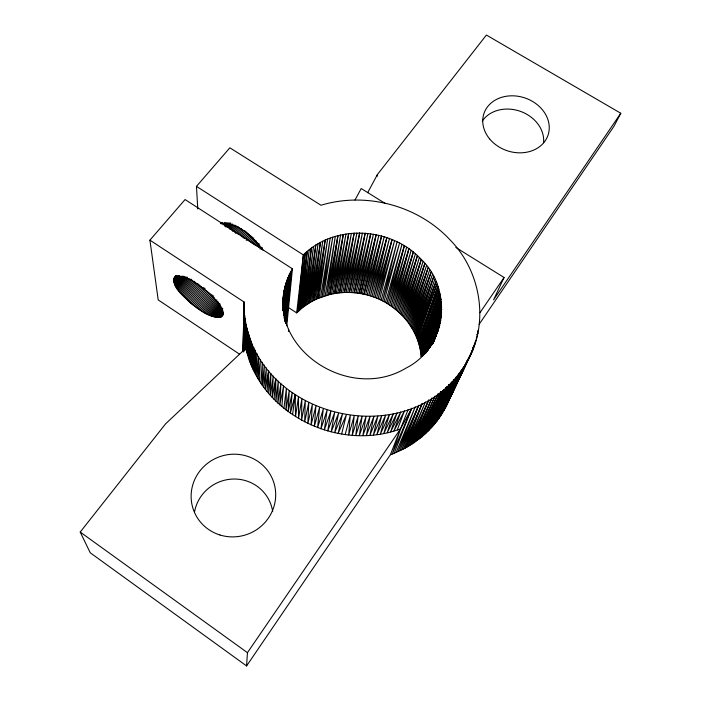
<?xml version="1.0" encoding="UTF-8"?>
<svg xmlns="http://www.w3.org/2000/svg" width="701" height="701" viewBox="0 0 701 701"><rect width="100%" height="100%" fill="white"/><g stroke="black" fill="none" stroke-linecap="round" stroke-linejoin="round"><path stroke-width="1.05" d="M243.922 305.198L243.273 351.07L243.922 301.921L149.918 240.154L185.064 199.548L292.422 268.816L286.77 325.79M288.479 307.555L296.681 312.9L303.358 254.919C335.043 223.417 391.526 227.115 421.283 259.449C453.345 289.644 446.029 348.125 406.203 367.999C343.551 405.905 253.227 337.628 292.422 268.816M243.413 351.753L244.027 308.475C249.083 415.167 404.056 456.5 463.002 368.156C490.437 329.409 482.919 273.241 450.165 240.005C418.129 205.454 366.027 191.592 320.988 205.244L229.858 147.806L196.473 186.361L197.778 208.968M243.694 351.096L244.246 311.752L243.475 351.762M244.062 350.754L244.57 315.038L243.817 351.096M244.526 350.018L245 318.315L244.246 350.763M245.087 349.738L245.543 321.593L244.798 350.018M246.48 350.631L246.954 328.112L245.902 348.204C260.062 414.089 338.697 452.163 400.534 428.854L411.697 408.324L394.216 453.267L390.378 454.721L246.586 665.95L90.245 552.782L80.212 532.059L165.55 423.877L245.902 348.204L246.2 324.861L245.446 349.746M249.398 360.226L249.88 337.786L248.575 357.843L248.802 334.579L247.812 355.451L247.821 331.354L247.12 353.041L246.954 328.112M174.61 277.281C186.545 273.443 197.989 284.904 207.075 291.371C212.403 297.469 227.238 307.792 221.218 316.878C209.249 318.902 198.725 309.027 189.734 302.403C183.75 295.813 168.704 285.456 176.012 275.616M250.275 362.601L251.072 340.958L251.221 364.949L252.369 344.112L252.22 367.28L253.762 347.232L253.28 369.602L255.269 350.325L255.576 374.176L256.873 353.374L256.82 376.428L258.581 356.388L258.108 378.654L260.395 359.359L259.458 380.853M254.402 371.898L255.269 350.325M246.586 665.95L247.444 652.675L400.534 428.854L408.113 409.638M260.868 383.035L262.297 362.277L262.332 385.182L264.303 365.151L263.848 387.303L266.406 367.981L265.425 389.388L268.597 370.741L268.72 393.471L270.884 373.458L270.455 395.46L273.259 376.104L272.233 397.414L275.721 378.698L275.931 401.209L278.271 381.213L277.859 403.04L280.899 383.666L279.83 404.845L283.607 386.049L281.846 406.598M267.046 391.447L268.597 370.741M274.056 399.325L275.721 378.698M282.862 304.707L283.143 301.491M283.134 303.139L282.862 306.355L284.326 290.065L282.827 307.222M282.81 303.577L283.572 294.919M282.818 304.138L283.782 293.298L282.827 304.085M282.818 305.601L284.036 291.677L282.853 304.742M282.88 308.861L284.65 288.462L282.889 307.949L283.169 304.795M282.967 310.517L285.018 286.875L282.853 310.709M283.283 310.044L285.43 285.289L283.143 310.236M283.537 310.657L285.877 283.721L283.476 309.781M283.555 314.53L286.367 282.161L283.537 312.593M283.896 315.178L286.884 280.619L283.633 315.424M284.264 315.853L287.454 279.086L284.063 315.021M284.483 318.718L288.05 277.57L284.22 317.895M284.93 319.428L288.689 276.071L284.597 318.876M285.316 321.26L289.364 274.582L284.93 320.646M285.736 323.108L290.074 273.118L285.395 321.365M282.959 309.693L283.248 306.451M283.178 310.263L283.37 308.107M283.537 313.575L283.73 311.419L283.519 313.592M288.418 331.477L288.628 329.312M285.789 323.17L290.819 271.664L286.288 323.888L291.598 270.235M297.163 311.025L298.959 310.709L307.231 251.379L301.351 308.633L296.681 312.9M298.959 310.709L305.259 253.114L297.811 311.796L303.358 254.919L196.473 186.361M311.375 248.119L305.119 305.715L301.351 308.633L309.272 249.714L302.578 307.634L311.375 248.119L303.84 306.661M315.765 245.148L309.106 303.069L305.119 305.715L313.54 246.594L306.425 304.804L315.765 245.148L307.757 303.919M300.142 309.658L307.231 251.379M320.375 242.485L313.277 300.694L309.106 303.069L318.044 243.773L310.473 302.245L320.375 242.485L311.866 301.456M283.905 408.315L286.394 388.354L286.008 409.98L289.259 390.588L288.155 411.61L292.194 392.744L290.337 413.187L295.2 394.812L295.507 416.631L298.486 396.932L298.512 418.462L301.851 398.957L301.57 420.206L305.277 400.884L304.681 421.871L308.764 402.707L307.853 423.439L312.322 404.424L311.069 424.92L315.923 406.028L314.328 426.313L319.586 407.526L317.632 427.61L323.301 408.92L320.979 428.81L327.052 410.199L324.353 429.923L330.846 411.364L327.77 430.931L334.675 412.407L331.205 431.842L338.539 413.336L334.675 432.657L342.43 414.151L338.154 433.367L346.338 414.852L341.659 433.98M325.185 240.128L317.623 298.6L313.277 300.694L322.758 241.267L314.705 299.967L325.185 240.128L316.16 299.266M292.562 414.72L295.2 394.812M325.185 295.778L335.315 236.403L326.736 295.314L337.935 235.685L329.882 294.481L317.623 298.6L327.665 239.076L319.104 297.969M343.253 234.502L334.666 293.5L329.882 294.481L340.581 235.054L331.468 294.122L343.253 234.502L333.063 293.798M323.643 296.278L332.73 237.21L322.118 296.803L330.18 238.103L320.602 297.373M348.669 233.67L339.521 292.834L334.666 293.5L345.952 234.046L336.278 293.246L348.669 233.67L337.9 293.027M328.305 294.884L337.935 235.685M354.136 233.188L344.419 292.483L339.521 292.834L351.394 233.38L341.15 292.685L354.136 233.188L342.78 292.571M359.648 233.056L349.343 292.448L344.419 292.483L356.888 233.074L346.057 292.44L359.648 233.056L347.705 292.431M365.168 233.275L354.268 292.738L349.343 292.448L362.408 233.118L350.991 292.51L365.168 233.275L352.629 292.606M370.671 233.845L359.175 293.342L354.268 292.738L367.92 233.521L355.906 292.904L370.671 233.845L357.545 293.106M379.627 299.493L394.575 240.653L378.119 298.828L392.034 239.567L375.07 297.575L389.449 238.559L373.528 297.005L386.838 237.63L370.408 295.953L384.201 236.789L368.822 295.471L381.537 236.027L365.642 294.63L378.847 235.352L364.038 294.254L360.805 293.605L373.414 234.265L359.175 293.342L360.805 293.605L376.139 234.765L364.038 294.254C393.55 300.326 418.944 325.974 421.17 356.59L441.534 304.313L422.834 355.617M376.989 176.599L377.418 174.531L486.398 35.05L620.788 113.255L614.032 126.171L479.107 324.37M362.417 293.912L376.139 234.765M367.236 295.033L381.537 236.027M385.471 302.499L401.962 244.386L386.882 303.323L404.337 245.779L389.66 305.066L406.659 247.251L391.018 305.986L408.928 248.794L393.664 307.897L411.136 250.406L394.961 308.896L413.292 252.088L397.467 310.981L415.386 253.832L398.685 312.059L417.419 255.646L401.042 314.293L419.382 257.512L402.181 315.45L421.283 259.449L404.381 317.825L423.106 261.438L405.432 319.051L424.859 263.488L407.456 321.566L426.532 265.591L408.42 322.854L428.127 267.738L410.26 325.492L429.643 269.946L411.128 326.832L431.08 272.19L412.775 329.584L432.438 274.477L413.546 330.977L433.7 276.807L414.992 333.825L434.883 279.182L415.658 335.271L435.969 281.583L416.885 338.197L436.968 284.019L417.454 339.687M371.977 296.462L386.838 237.63M376.603 298.188L392.034 239.567M384.034 301.702L399.544 243.063L382.58 300.939L397.081 241.819L381.107 300.203M345.181 434.489L350.263 415.421L348.712 434.9L354.198 415.877L352.244 435.207L358.15 416.21L355.784 435.417L362.093 416.429L359.333 435.514L366.045 416.517L362.864 435.514L369.988 416.49L366.395 435.417L373.922 416.341L369.918 435.207L377.839 416.07L373.423 434.9L381.738 415.675L376.91 434.497L385.611 415.167L380.371 433.989L389.458 414.536L383.815 433.376L393.27 413.783L387.232 432.666L397.046 412.924L390.606 431.86L400.788 411.943L393.953 430.957L404.477 410.847L397.265 429.95M388.284 304.181L404.337 245.779M392.358 306.924L408.928 248.794M396.223 309.93L413.292 252.088M399.877 313.163L417.419 255.646M403.294 316.624L421.283 259.449M406.457 320.296L424.859 263.488M409.358 324.16L428.127 267.738M411.969 328.199L431.08 272.19M414.282 332.397L433.7 276.807M416.289 336.725L435.969 281.583M418.918 344.2L438.686 288.978L418.462 342.684L437.88 286.481L417.98 341.177M420.346 350.351L440.552 296.584L420.609 351.902L440.982 299.152L421.021 355.021L441.306 301.728L421.17 356.59M420.048 348.8L440.026 294.026L419.706 347.258L439.404 291.493L419.329 345.724M420.837 353.462L440.982 299.152M425.463 353.243L441.691 309.491L424.158 354.189M424 354.242L441.665 306.898L423.299 354.645M422.037 356.126L441.534 304.313M428.521 348.958L441.446 314.67L426.769 351.911M426.611 351.762L441.621 312.085L425.603 353.357M396.109 452.478L415.229 406.895L397.984 451.663L418.69 405.353L401.673 449.928L422.09 403.715L405.283 448.053L394.216 453.267M424.815 353.803L441.691 309.491M430.37 347.1L431.536 344.042M427.759 350.456L428.539 348.415L427.75 350.421M429.59 347.494L441.166 317.246L428.863 348.783M431.062 345.269L440.789 319.805L430.353 346.268M427.741 350.272L441.446 314.67M431.65 344.761L440.307 322.355L431.229 345.549M432.613 343.499L439.729 324.878L432.57 343.043M430.239 347.03L440.789 319.805M433.157 342.535L439.045 327.393L433.06 342.684M433.901 341.08L438.265 329.873L433.165 342.877L436.408 334.745M432.587 343.227L439.729 324.878M433.358 342.184L435.339 337.128M433.253 342.842L438.265 329.873M390.378 454.721L400.534 428.854L392.306 454.011L411.697 408.324M431.86 398.177L413.888 442.813L405.283 448.053L425.419 401.971L407.053 447.072L428.679 400.122L410.523 445.004L431.86 398.177L412.214 443.926M403.487 449.008L422.09 403.715M399.842 450.813L418.69 405.353M440.92 391.78L421.862 436.802L413.888 442.813L434.962 396.144L415.535 441.665L437.985 394.006L418.751 439.29L440.92 391.78L420.32 438.064M408.797 446.055L428.679 400.122M446.519 387.075L426.304 432.85L421.862 436.802L443.759 389.467L423.369 435.514L446.519 387.075L424.85 434.199M449.175 384.586L429.108 430.09L426.304 432.85L449.175 384.586L427.724 431.483M417.156 440.491L437.985 394.006M454.195 379.39L433.095 425.761L429.108 430.09L451.733 382.027L430.475 428.67L454.195 379.39L431.798 427.224M456.553 376.682L435.593 422.756L433.095 425.761L456.553 376.682L434.357 424.263M478.538 329.601L477.6 331.564M460.96 371.066L439.08 418.085L435.593 422.756L458.813 373.905L436.784 421.213L460.96 371.066L437.95 419.662M476.216 338.346L477.127 336.366M463.002 368.156L441.236 414.869L439.08 418.085L463.002 368.156L440.175 416.482M474.884 342.64L476.251 339.713M446.002 406.51L472.877 349.571L446.002 406.51L441.236 414.869L464.929 365.186L442.261 413.231M455.825 247.453L504.063 277.491L493.557 299.87L620.788 113.255M472.93 347.95L475.243 343.034L472.895 347.968M468.987 357.203L444.206 409.901L472.877 349.571M471.317 352.252L474.121 346.32M450.988 395.005L456.999 382.343M457.928 380.398L463.475 368.717M464.404 366.763L467.646 359.955M443.251 411.575L466.752 362.163M445.126 408.21L471.519 352.787M446.852 404.784L470.047 355.959M458.647 378.549L460.522 374.641M464.272 366.833L467.558 359.999M367.675 192.705L377.418 174.531M354.995 200.013L361.208 188.525L385.322 203.544M479.975 312.707L504.063 277.491M219.632 317.395L222.997 313.207M220.21 317.273L223.575 313.075M220.736 317.097L223.435 313.733M221.218 316.878L223.242 314.355M221.639 316.607L223.356 314.6M214.269 316.913L221.805 307.555M215.154 317.124L222.015 308.606M216.013 317.29L222.865 308.764M216.828 317.413L222.313 310.587M217.59 317.483L222.971 310.788M218.318 317.5L223.023 311.638M219.001 317.474L223.032 312.444M209.301 315.161L218.887 303.296M210.353 315.599L219.939 303.726M211.378 315.993L220.28 304.961M212.377 316.344L220.587 306.153M213.341 316.65L220.868 307.301M206.006 313.592L216.959 300.072M207.128 314.153L217.398 301.474M259.975 248.881L261.333 247.199M208.223 314.679L218.493 301.982M261.07 249.346L262.428 247.663M201.389 310.964L213.717 295.804M254.971 245.096L257.013 242.581M202.554 311.673L214.199 297.347M256.119 245.762L258.17 243.247M203.719 312.348L214.681 298.854M257.267 246.384L259.317 243.869M204.867 312.988L215.829 299.485M258.406 246.98L259.773 245.297M197.84 308.65L210.186 293.517M251.493 242.896L254.218 239.558M199.023 309.456L211.369 294.315M252.649 243.668L255.374 240.312M200.206 310.228L212.543 295.077M253.806 244.395L256.54 241.048M194.308 306.1L206.672 290.985M248.049 240.434L251.466 236.263M195.474 306.977L207.838 291.853M249.188 241.284L252.605 237.104M196.657 307.827L209.012 292.703M250.336 242.108L253.753 237.928M190.856 303.349L203.938 287.41M244.036 238.594L248.145 233.582M191.986 304.278L205.069 288.339M245.814 238.673L249.232 234.493M193.143 305.198L205.524 290.091M246.244 240.399L250.345 235.387M186.501 299.476L198.944 284.396M239.865 234.774L243.3 230.603M187.553 300.466L199.987 285.377M240.872 235.746L244.991 230.743M188.63 301.439L201.047 286.35M241.898 236.71L246.016 231.707M189.734 302.403L202.142 287.305M242.958 237.657L247.067 232.653M183.504 296.505L195.29 282.258M235.65 233.468L239.795 228.465M184.468 297.496L196.245 283.248M237.253 233.626L241.389 228.622M185.467 298.495L197.927 283.406M238.2 234.616L242.327 229.621M179.991 292.545L191.136 279.129M231.68 230.305L235.834 225.301M180.814 293.526L191.943 280.111M232.443 231.304L236.596 226.3M181.673 294.516L192.793 281.101M233.932 231.461L238.077 226.458M182.575 295.507L194.37 281.259M234.774 232.469L238.918 227.466M177.151 288.733L186.948 276.974M228.386 227.247L231.172 223.908M177.791 289.662L187.579 277.911M228.964 228.202L232.443 224.031M178.483 290.608L188.254 278.867M229.595 229.174L233.065 225.003M179.219 291.572L189.673 278.989M230.962 229.315L234.432 225.144M174.715 284.387L181.603 276.15M224.154 225.258L226.257 222.743M175.092 285.211L182.663 276.15M224.478 226.108L227.273 222.769M175.53 286.061L183.785 276.176M225.556 226.151L228.342 222.813M176.021 286.928L184.433 276.842M225.985 227.054L229.472 222.874M176.564 287.822L185.669 276.904M227.159 227.142L230.647 222.962M174.041 278.06L176.135 275.563M173.848 278.516L175.232 276.851M173.708 279.016L176.486 275.695M173.629 279.55L176.407 276.238M173.603 280.137L177.081 275.992M173.646 280.759L177.809 275.791M221.192 224.022L222.567 222.383M173.743 281.416L178.589 275.624M173.901 282.109L179.43 275.502M174.111 282.836L179.64 276.238M222.971 224.46L224.373 222.787M174.383 283.598L180.595 276.176M223.882 224.425L225.284 222.752M220.438 223.365C238.086 221.849 253.315 237.052 263.103 250.301M239.4 354.093L158.207 299.914L149.918 240.154M80.212 532.059L247.444 652.675M482.297 121.028A33.219 27.514 18.8 0 1 520.326 111.319A33.219 27.514 18.8 0 1 543.582 142.689M194.457 512.273A39.826 38.835 -27.7 0 1 233.959 479.028A39.826 38.835 -27.7 0 1 272.68 511.564M243.922 301.921L243.124 351.674L243.922 301.921M283.966 313.075L283.774 315.222L283.966 313.075M284.571 316.37L284.378 318.517L284.571 316.37M285.342 319.647L285.149 321.785L285.342 319.647M426.909 350.526L426.138 352.568L426.909 350.526M432.894 341.781L431.72 344.831L432.894 341.781M434.164 339.477L432.587 343.534L434.164 339.477M477.889 332.993L476.978 334.964L477.889 332.993M219.939 534.986A42.437 41.201 -20.1 0 0 274.862 486.573A42.437 41.201 -20.1 0 0 205.419 465.078A42.437 41.201 -20.1 0 0 219.939 534.986M489.605 138.877A33.814 27.838 18.7 0 0 546.719 138.272A33.814 27.838 18.7 0 0 511.686 95.809A33.814 27.838 18.7 0 0 489.605 138.877"/></g></svg>
